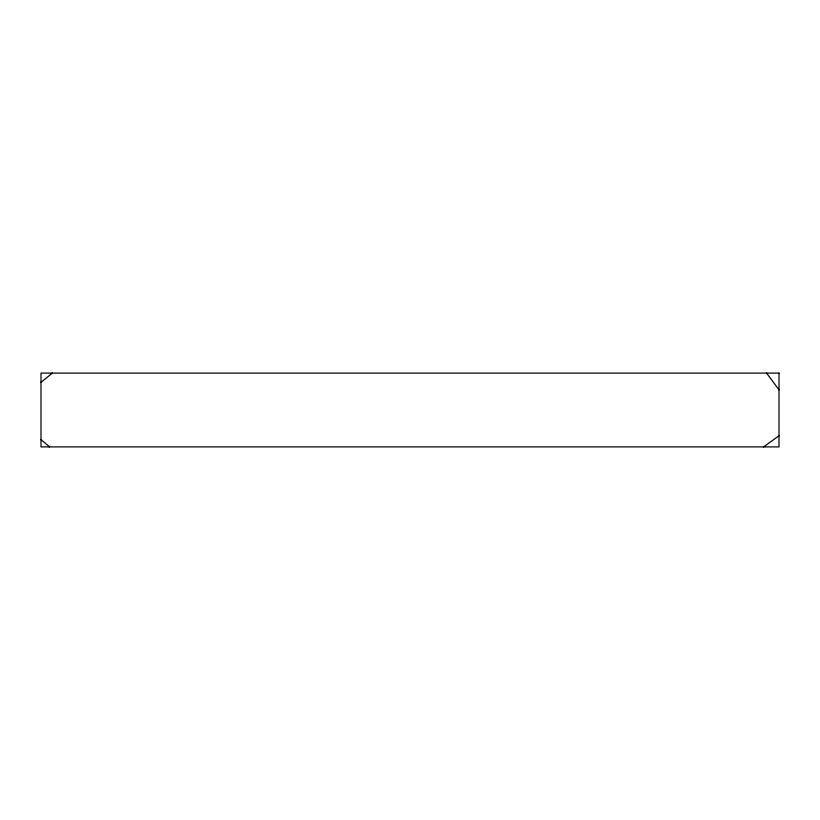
<?xml version="1.0" encoding="UTF-8"?>
<svg xmlns="http://www.w3.org/2000/svg" width="820" height="820" viewBox="0 0 820 820"><rect width="100%" height="100%" fill="white"/><g stroke="black" fill="none" stroke-linecap="round" stroke-linejoin="round"><path stroke-width="1.23" d="M41 382.315L52.357 373.1M763.604 446.9L779 435.779M41 439.653L49.6 446.9M766.587 373.1L779 389.797M779 373.1L41 373.1L41 446.9L779 446.9L779 373.1"/></g></svg>
